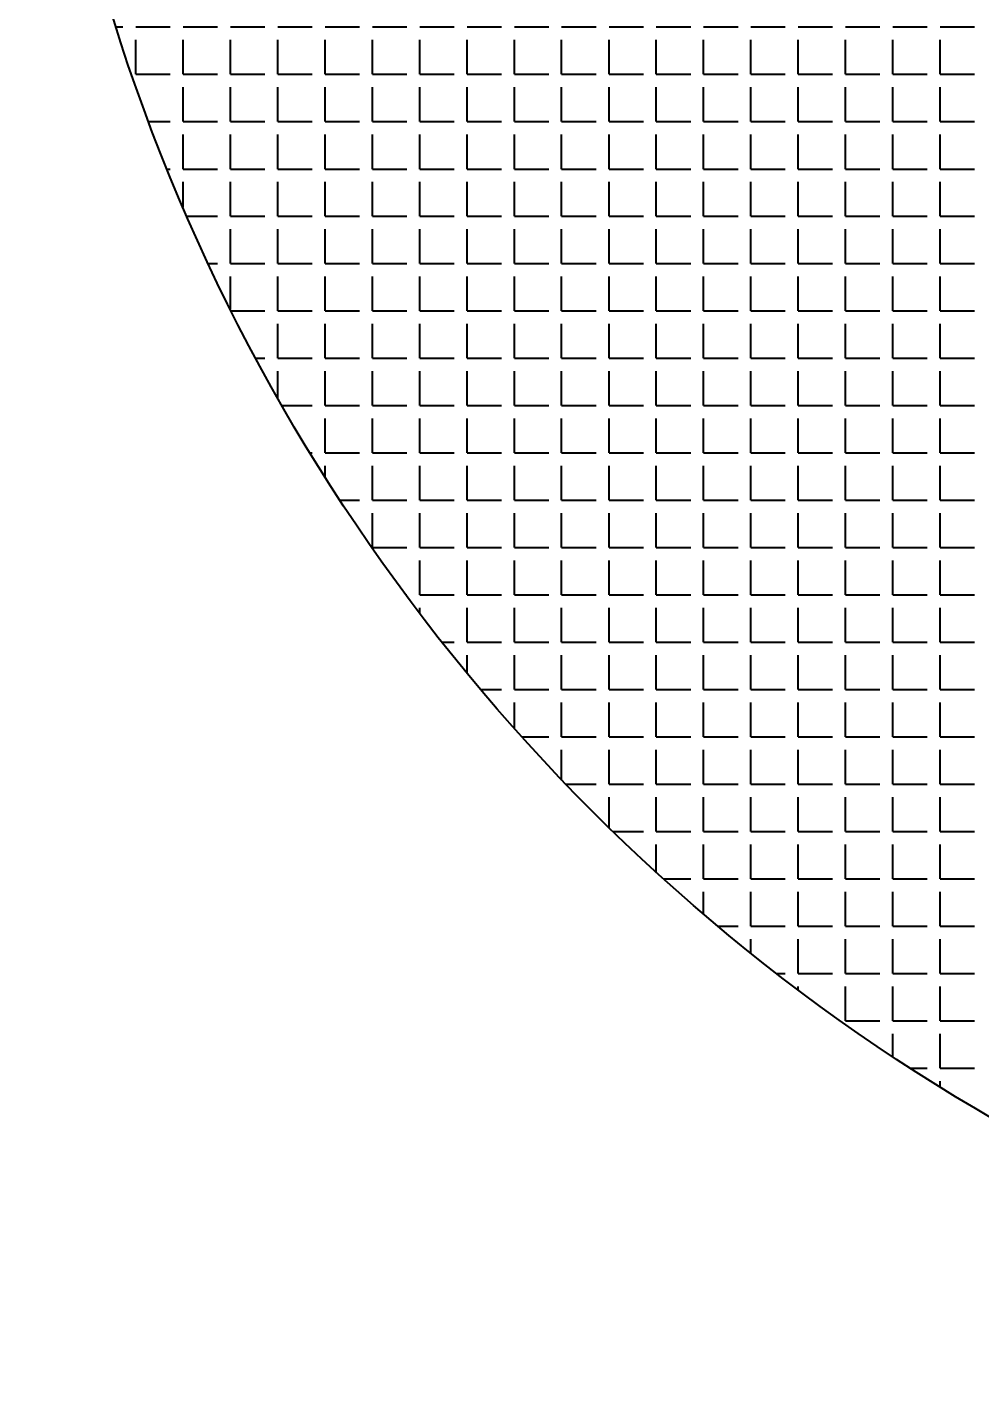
# Model space of a CAD drawing. Header units: millimetres. Extents: x 895788 to 1136524, y -21936 to 400945.
# Drawn here: x 929153.71 to 929170.31, y 272903.44 to 272926.91 of the extents above; entities that cross this region are included whole.
import ezdxf

# ---------------------------------------------------------------- set-up
doc = ezdxf.new("R2010")
doc.units = ezdxf.units.MM
doc.layers.add('GRANIT', color=10, linetype='Continuous', lineweight=30)

msp = doc.modelspace()

# ---------------------------------------------------------------- linework, layer by layer
at = {"layer": 'GRANIT', "color": 0, "linetype": 'Continuous', "lineweight": 40}
for p, q in [((929155.261, 272926.908), (929155.377, 272926.908)), ((929155.602, 272926.908), (929156.2, 272926.908)), ((929156.425, 272926.908), (929157.024, 272926.908)), ((929157.249, 272926.908), (929157.848, 272926.908)), ((929158.072, 272926.908), (929158.671, 272926.908)), ((929158.896, 272926.908), (929159.495, 272926.908)), ((929159.719, 272926.908), (929160.318, 272926.908)), ((929160.543, 272926.908), (929161.142, 272926.908)), ((929161.366, 272926.908), (929161.965, 272926.908)), ((929162.19, 272926.908), (929162.789, 272926.908)), ((929163.013, 272926.908), (929163.612, 272926.908)), ((929163.837, 272926.908), (929164.436, 272926.908)), ((929164.66, 272926.908), (929165.259, 272926.908)), ((929165.484, 272926.908), (929166.083, 272926.908)), ((929166.307, 272926.908), (929166.906, 272926.908)), ((929167.131, 272926.908), (929167.73, 272926.908)), ((929167.955, 272926.908), (929168.553, 272926.908)), ((929168.778, 272926.908), (929169.377, 272926.908)), ((929169.602, 272926.908), (929170.2, 272926.908)), ((929155.602, 272926.085), (929155.602, 272926.683)), ((929156.425, 272926.085), (929156.425, 272926.683)), ((929157.249, 272926.085), (929157.249, 272926.683)), ((929158.072, 272926.085), (929158.072, 272926.683)), ((929158.896, 272926.085), (929158.896, 272926.683)), ((929159.719, 272926.085), (929159.719, 272926.683)), ((929160.543, 272926.085), (929160.543, 272926.683)), ((929161.366, 272926.085), (929161.366, 272926.683)), ((929162.19, 272926.085), (929162.19, 272926.683)), ((929163.013, 272926.085), (929163.013, 272926.683)), ((929163.837, 272926.085), (929163.837, 272926.683)), ((929164.66, 272926.085), (929164.66, 272926.683)), ((929165.484, 272926.085), (929165.484, 272926.683)), ((929166.307, 272926.085), (929166.307, 272926.683)), ((929167.131, 272926.085), (929167.131, 272926.683)), ((929167.955, 272926.085), (929167.955, 272926.683)), ((929168.778, 272926.085), (929168.778, 272926.683)), ((929169.602, 272926.085), (929169.602, 272926.683)), ((929155.602, 272926.085), (929156.2, 272926.085)), ((929156.425, 272926.085), (929157.024, 272926.085)), ((929157.249, 272926.085), (929157.848, 272926.085)), ((929158.072, 272926.085), (929158.671, 272926.085)), ((929158.896, 272926.085), (929159.495, 272926.085)), ((929159.719, 272926.085), (929160.318, 272926.085)), ((929160.543, 272926.085), (929161.142, 272926.085)), ((929161.366, 272926.085), (929161.965, 272926.085)), ((929162.19, 272926.085), (929162.789, 272926.085)), ((929163.013, 272926.085), (929163.612, 272926.085)), ((929163.837, 272926.085), (929164.436, 272926.085)), ((929164.66, 272926.085), (929165.259, 272926.085)), ((929165.484, 272926.085), (929166.083, 272926.085)), ((929166.307, 272926.085), (929166.906, 272926.085)), ((929167.131, 272926.085), (929167.73, 272926.085)), ((929167.955, 272926.085), (929168.553, 272926.085)), ((929168.778, 272926.085), (929169.377, 272926.085)), ((929169.602, 272926.085), (929170.2, 272926.085)), ((929156.425, 272925.261), (929156.425, 272925.86)), ((929157.249, 272925.261), (929157.249, 272925.86)), ((929158.072, 272925.261), (929158.072, 272925.86)), ((929158.896, 272925.261), (929158.896, 272925.86)), ((929159.719, 272925.261), (929159.719, 272925.86)), ((929160.543, 272925.261), (929160.543, 272925.86)), ((929161.366, 272925.261), (929161.366, 272925.86)), ((929162.19, 272925.261), (929162.19, 272925.86)), ((929163.013, 272925.261), (929163.013, 272925.86)), ((929163.837, 272925.261), (929163.837, 272925.86)), ((929164.66, 272925.261), (929164.66, 272925.86)), ((929165.484, 272925.261), (929165.484, 272925.86)), ((929166.307, 272925.261), (929166.307, 272925.86)), ((929167.131, 272925.261), (929167.131, 272925.86)), ((929167.955, 272925.261), (929167.955, 272925.86)), ((929168.778, 272925.261), (929168.778, 272925.86)), ((929169.602, 272925.261), (929169.602, 272925.86)), ((929155.828, 272925.261), (929156.2, 272925.261)), ((929156.425, 272925.261), (929157.024, 272925.261)), ((929157.249, 272925.261), (929157.848, 272925.261)), ((929158.072, 272925.261), (929158.671, 272925.261)), ((929158.896, 272925.261), (929159.495, 272925.261)), ((929159.719, 272925.261), (929160.318, 272925.261)), ((929160.543, 272925.261), (929161.142, 272925.261)), ((929161.366, 272925.261), (929161.965, 272925.261)), ((929162.19, 272925.261), (929162.789, 272925.261)), ((929163.013, 272925.261), (929163.612, 272925.261)), ((929163.837, 272925.261), (929164.436, 272925.261)), ((929164.66, 272925.261), (929165.259, 272925.261)), ((929165.484, 272925.261), (929166.083, 272925.261)), ((929166.307, 272925.261), (929166.906, 272925.261)), ((929167.131, 272925.261), (929167.73, 272925.261)), ((929167.955, 272925.261), (929168.553, 272925.261)), ((929168.778, 272925.261), (929169.377, 272925.261)), ((929169.602, 272925.261), (929170.2, 272925.261)), ((929156.425, 272924.437), (929156.425, 272925.036)), ((929157.249, 272924.437), (929157.249, 272925.036)), ((929158.072, 272924.437), (929158.072, 272925.036)), ((929158.896, 272924.437), (929158.896, 272925.036)), ((929159.719, 272924.437), (929159.719, 272925.036)), ((929160.543, 272924.437), (929160.543, 272925.036)), ((929161.366, 272924.437), (929161.366, 272925.036)), ((929162.19, 272924.437), (929162.19, 272925.036)), ((929163.013, 272924.437), (929163.013, 272925.036)), ((929163.837, 272924.437), (929163.837, 272925.036)), ((929164.66, 272924.437), (929164.66, 272925.036)), ((929165.484, 272924.437), (929165.484, 272925.036)), ((929166.307, 272924.437), (929166.307, 272925.036)), ((929167.131, 272924.437), (929167.131, 272925.036)), ((929167.955, 272924.437), (929167.955, 272925.036)), ((929168.778, 272924.437), (929168.778, 272925.036)), ((929169.602, 272924.437), (929169.602, 272925.036)), ((929156.148, 272924.437), (929156.2, 272924.437)), ((929156.425, 272924.437), (929157.024, 272924.437)), ((929157.249, 272924.437), (929157.848, 272924.437)), ((929158.072, 272924.437), (929158.671, 272924.437)), ((929158.896, 272924.437), (929159.495, 272924.437)), ((929159.719, 272924.437), (929160.318, 272924.437)), ((929160.543, 272924.437), (929161.142, 272924.437)), ((929161.366, 272924.437), (929161.965, 272924.437)), ((929162.19, 272924.437), (929162.789, 272924.437)), ((929163.013, 272924.437), (929163.612, 272924.437)), ((929163.837, 272924.437), (929164.436, 272924.437)), ((929164.66, 272924.437), (929165.259, 272924.437)), ((929165.484, 272924.437), (929166.083, 272924.437)), ((929166.307, 272924.437), (929166.906, 272924.437)), ((929167.131, 272924.437), (929167.73, 272924.437)), ((929167.955, 272924.437), (929168.553, 272924.437)), ((929168.778, 272924.437), (929169.377, 272924.437)), ((929169.602, 272924.437), (929170.2, 272924.437)), ((929156.425, 272923.771), (929156.425, 272924.213)), ((929157.249, 272923.614), (929157.249, 272924.213)), ((929158.072, 272923.614), (929158.072, 272924.213)), ((929158.896, 272923.614), (929158.896, 272924.213)), ((929159.719, 272923.614), (929159.719, 272924.213)), ((929160.543, 272923.614), (929160.543, 272924.213)), ((929161.366, 272923.614), (929161.366, 272924.213)), ((929162.19, 272923.614), (929162.19, 272924.213)), ((929163.013, 272923.614), (929163.013, 272924.213)), ((929163.837, 272923.614), (929163.837, 272924.213)), ((929164.66, 272923.614), (929164.66, 272924.213)), ((929165.484, 272923.614), (929165.484, 272924.213)), ((929166.307, 272923.614), (929166.307, 272924.213)), ((929167.131, 272923.614), (929167.131, 272924.213)), ((929167.955, 272923.614), (929167.955, 272924.213)), ((929168.778, 272923.614), (929168.778, 272924.213)), ((929169.602, 272923.614), (929169.602, 272924.213)), ((929156.493, 272923.614), (929157.024, 272923.614)), ((929157.249, 272923.614), (929157.848, 272923.614)), ((929158.072, 272923.614), (929158.671, 272923.614)), ((929158.896, 272923.614), (929159.495, 272923.614)), ((929159.719, 272923.614), (929160.318, 272923.614)), ((929160.543, 272923.614), (929161.142, 272923.614)), ((929161.366, 272923.614), (929161.965, 272923.614)), ((929162.19, 272923.614), (929162.789, 272923.614)), ((929163.013, 272923.614), (929163.612, 272923.614)), ((929163.837, 272923.614), (929164.436, 272923.614)), ((929164.66, 272923.614), (929165.259, 272923.614)), ((929165.484, 272923.614), (929166.083, 272923.614)), ((929166.307, 272923.614), (929166.906, 272923.614)), ((929167.131, 272923.614), (929167.73, 272923.614)), ((929167.955, 272923.614), (929168.553, 272923.614)), ((929168.778, 272923.614), (929169.377, 272923.614)), ((929169.602, 272923.614), (929170.2, 272923.614)), ((929157.249, 272922.79), (929157.249, 272923.389)), ((929158.072, 272922.79), (929158.072, 272923.389)), ((929158.896, 272922.79), (929158.896, 272923.389)), ((929159.719, 272922.79), (929159.719, 272923.389)), ((929160.543, 272922.79), (929160.543, 272923.389)), ((929161.366, 272922.79), (929161.366, 272923.389)), ((929162.19, 272922.79), (929162.19, 272923.389)), ((929163.013, 272922.79), (929163.013, 272923.389)), ((929163.837, 272922.79), (929163.837, 272923.389)), ((929164.66, 272922.79), (929164.66, 272923.389)), ((929165.484, 272922.79), (929165.484, 272923.389)), ((929166.307, 272922.79), (929166.307, 272923.389)), ((929167.131, 272922.79), (929167.131, 272923.389)), ((929167.955, 272922.79), (929167.955, 272923.389)), ((929168.778, 272922.79), (929168.778, 272923.389)), ((929169.602, 272922.79), (929169.602, 272923.389)), ((929156.865, 272922.79), (929157.024, 272922.79)), ((929157.249, 272922.79), (929157.848, 272922.79)), ((929158.072, 272922.79), (929158.671, 272922.79)), ((929158.896, 272922.79), (929159.495, 272922.79)), ((929159.719, 272922.79), (929160.318, 272922.79)), ((929160.543, 272922.79), (929161.142, 272922.79)), ((929161.366, 272922.79), (929161.965, 272922.79)), ((929162.19, 272922.79), (929162.789, 272922.79)), ((929163.013, 272922.79), (929163.612, 272922.79)), ((929163.837, 272922.79), (929164.436, 272922.79)), ((929164.66, 272922.79), (929165.259, 272922.79)), ((929165.484, 272922.79), (929166.083, 272922.79)), ((929166.307, 272922.79), (929166.906, 272922.79)), ((929167.131, 272922.79), (929167.73, 272922.79)), ((929167.955, 272922.79), (929168.553, 272922.79)), ((929168.778, 272922.79), (929169.377, 272922.79)), ((929169.602, 272922.79), (929170.2, 272922.79)), ((929157.249, 272921.996), (929157.249, 272922.566)), ((929158.072, 272921.967), (929158.072, 272922.566)), ((929158.896, 272921.967), (929158.896, 272922.566)), ((929159.719, 272921.967), (929159.719, 272922.566)), ((929160.543, 272921.967), (929160.543, 272922.566)), ((929161.366, 272921.967), (929161.366, 272922.566)), ((929162.19, 272921.967), (929162.19, 272922.566)), ((929163.013, 272921.967), (929163.013, 272922.566)), ((929163.837, 272921.967), (929163.837, 272922.566)), ((929164.66, 272921.967), (929164.66, 272922.566)), ((929165.484, 272921.967), (929165.484, 272922.566)), ((929166.307, 272921.967), (929166.307, 272922.566)), ((929167.131, 272921.967), (929167.131, 272922.566)), ((929167.955, 272921.967), (929167.955, 272922.566)), ((929168.778, 272921.967), (929168.778, 272922.566)), ((929169.602, 272921.967), (929169.602, 272922.566)), ((929157.263, 272921.967), (929157.848, 272921.967)), ((929158.072, 272921.967), (929158.671, 272921.967)), ((929158.896, 272921.967), (929159.495, 272921.967)), ((929159.719, 272921.967), (929160.318, 272921.967)), ((929160.543, 272921.967), (929161.142, 272921.967)), ((929161.366, 272921.967), (929161.965, 272921.967)), ((929162.19, 272921.967), (929162.789, 272921.967)), ((929163.013, 272921.967), (929163.612, 272921.967)), ((929163.837, 272921.967), (929164.436, 272921.967)), ((929164.66, 272921.967), (929165.259, 272921.967)), ((929165.484, 272921.967), (929166.083, 272921.967)), ((929166.307, 272921.967), (929166.906, 272921.967)), ((929167.131, 272921.967), (929167.73, 272921.967)), ((929167.955, 272921.967), (929168.553, 272921.967)), ((929168.778, 272921.967), (929169.377, 272921.967)), ((929169.602, 272921.967), (929170.2, 272921.967)), ((929158.072, 272921.143), (929158.072, 272921.742)), ((929158.896, 272921.143), (929158.896, 272921.742)), ((929159.719, 272921.143), (929159.719, 272921.742)), ((929160.543, 272921.143), (929160.543, 272921.742)), ((929161.366, 272921.143), (929161.366, 272921.742)), ((929162.19, 272921.143), (929162.19, 272921.742)), ((929163.013, 272921.143), (929163.013, 272921.742)), ((929163.837, 272921.143), (929163.837, 272921.742)), ((929164.66, 272921.143), (929164.66, 272921.742)), ((929165.484, 272921.143), (929165.484, 272921.742)), ((929166.307, 272921.143), (929166.307, 272921.742)), ((929167.131, 272921.143), (929167.131, 272921.742)), ((929167.955, 272921.143), (929167.955, 272921.742)), ((929168.778, 272921.143), (929168.778, 272921.742)), ((929169.602, 272921.143), (929169.602, 272921.742)), ((929157.69, 272921.143), (929157.848, 272921.143)), ((929158.072, 272921.143), (929158.671, 272921.143)), ((929158.896, 272921.143), (929159.495, 272921.143)), ((929159.719, 272921.143), (929160.318, 272921.143)), ((929160.543, 272921.143), (929161.142, 272921.143)), ((929161.366, 272921.143), (929161.965, 272921.143)), ((929162.19, 272921.143), (929162.789, 272921.143)), ((929163.013, 272921.143), (929163.612, 272921.143)), ((929163.837, 272921.143), (929164.436, 272921.143)), ((929164.66, 272921.143), (929165.259, 272921.143)), ((929165.484, 272921.143), (929166.083, 272921.143)), ((929166.307, 272921.143), (929166.906, 272921.143)), ((929167.131, 272921.143), (929167.73, 272921.143)), ((929167.955, 272921.143), (929168.553, 272921.143)), ((929168.778, 272921.143), (929169.377, 272921.143)), ((929169.602, 272921.143), (929170.2, 272921.143)), ((929158.072, 272920.451), (929158.072, 272920.919)), ((929158.896, 272920.32), (929158.896, 272920.919)), ((929159.719, 272920.32), (929159.719, 272920.919)), ((929160.543, 272920.32), (929160.543, 272920.919)), ((929161.366, 272920.32), (929161.366, 272920.919)), ((929162.19, 272920.32), (929162.19, 272920.919)), ((929163.013, 272920.32), (929163.013, 272920.919)), ((929163.837, 272920.32), (929163.837, 272920.919)), ((929164.66, 272920.32), (929164.66, 272920.919)), ((929165.484, 272920.32), (929165.484, 272920.919)), ((929166.307, 272920.32), (929166.307, 272920.919)), ((929167.131, 272920.32), (929167.131, 272920.919)), ((929167.955, 272920.32), (929167.955, 272920.919)), ((929168.778, 272920.32), (929168.778, 272920.919)), ((929169.602, 272920.32), (929169.602, 272920.919)), ((929158.147, 272920.32), (929158.671, 272920.32)), ((929158.896, 272920.32), (929159.495, 272920.32)), ((929159.719, 272920.32), (929160.318, 272920.32)), ((929160.543, 272920.32), (929161.142, 272920.32)), ((929161.366, 272920.32), (929161.965, 272920.32)), ((929162.19, 272920.32), (929162.789, 272920.32)), ((929163.013, 272920.32), (929163.612, 272920.32)), ((929163.837, 272920.32), (929164.436, 272920.32)), ((929164.66, 272920.32), (929165.259, 272920.32)), ((929165.484, 272920.32), (929166.083, 272920.32)), ((929166.307, 272920.32), (929166.906, 272920.32)), ((929167.131, 272920.32), (929167.73, 272920.32)), ((929167.955, 272920.32), (929168.553, 272920.32)), ((929168.778, 272920.32), (929169.377, 272920.32)), ((929169.602, 272920.32), (929170.2, 272920.32)), ((929158.896, 272919.496), (929158.896, 272920.095)), ((929159.719, 272919.496), (929159.719, 272920.095)), ((929160.543, 272919.496), (929160.543, 272920.095)), ((929161.366, 272919.496), (929161.366, 272920.095)), ((929162.19, 272919.496), (929162.19, 272920.095)), ((929163.013, 272919.496), (929163.013, 272920.095)), ((929163.837, 272919.496), (929163.837, 272920.095)), ((929164.66, 272919.496), (929164.66, 272920.095)), ((929165.484, 272919.496), (929165.484, 272920.095)), ((929166.307, 272919.496), (929166.307, 272920.095)), ((929167.131, 272919.496), (929167.131, 272920.095)), ((929167.955, 272919.496), (929167.955, 272920.095)), ((929168.778, 272919.496), (929168.778, 272920.095)), ((929169.602, 272919.496), (929169.602, 272920.095)), ((929158.634, 272919.496), (929158.671, 272919.496)), ((929158.896, 272919.496), (929159.495, 272919.496)), ((929159.719, 272919.496), (929160.318, 272919.496)), ((929160.543, 272919.496), (929161.142, 272919.496)), ((929161.366, 272919.496), (929161.965, 272919.496)), ((929162.19, 272919.496), (929162.789, 272919.496)), ((929163.013, 272919.496), (929163.612, 272919.496)), ((929163.837, 272919.496), (929164.436, 272919.496)), ((929164.66, 272919.496), (929165.259, 272919.496)), ((929165.484, 272919.496), (929166.083, 272919.496)), ((929166.307, 272919.496), (929166.906, 272919.496)), ((929167.131, 272919.496), (929167.73, 272919.496)), ((929167.955, 272919.496), (929168.553, 272919.496)), ((929168.778, 272919.496), (929169.377, 272919.496)), ((929169.602, 272919.496), (929170.2, 272919.496)), ((929158.896, 272919.076), (929158.896, 272919.272)), ((929159.719, 272918.673), (929159.719, 272919.272)), ((929160.543, 272918.673), (929160.543, 272919.272)), ((929161.366, 272918.673), (929161.366, 272919.272)), ((929162.19, 272918.673), (929162.19, 272919.272)), ((929163.013, 272918.673), (929163.013, 272919.272)), ((929163.837, 272918.673), (929163.837, 272919.272)), ((929164.66, 272918.673), (929164.66, 272919.272)), ((929165.484, 272918.673), (929165.484, 272919.272)), ((929166.307, 272918.673), (929166.307, 272919.272)), ((929167.131, 272918.673), (929167.131, 272919.272)), ((929167.955, 272918.673), (929167.955, 272919.272)), ((929168.778, 272918.673), (929168.778, 272919.272)), ((929169.602, 272918.673), (929169.602, 272919.272)), ((929159.154, 272918.673), (929159.495, 272918.673)), ((929159.719, 272918.673), (929160.318, 272918.673)), ((929160.543, 272918.673), (929161.142, 272918.673)), ((929161.366, 272918.673), (929161.965, 272918.673)), ((929162.19, 272918.673), (929162.789, 272918.673)), ((929163.013, 272918.673), (929163.612, 272918.673)), ((929163.837, 272918.673), (929164.436, 272918.673)), ((929164.66, 272918.673), (929165.259, 272918.673)), ((929165.484, 272918.673), (929166.083, 272918.673)), ((929166.307, 272918.673), (929166.906, 272918.673)), ((929167.131, 272918.673), (929167.73, 272918.673)), ((929167.955, 272918.673), (929168.553, 272918.673)), ((929168.778, 272918.673), (929169.377, 272918.673)), ((929169.602, 272918.673), (929170.2, 272918.673)), ((929159.719, 272917.849), (929159.719, 272918.448)), ((929160.543, 272917.849), (929160.543, 272918.448)), ((929161.366, 272917.849), (929161.366, 272918.448)), ((929162.19, 272917.849), (929162.19, 272918.448)), ((929163.013, 272917.849), (929163.013, 272918.448)), ((929163.837, 272917.849), (929163.837, 272918.448)), ((929164.66, 272917.849), (929164.66, 272918.448)), ((929165.484, 272917.849), (929165.484, 272918.448)), ((929166.307, 272917.849), (929166.307, 272918.448)), ((929167.131, 272917.849), (929167.131, 272918.448)), ((929167.955, 272917.849), (929167.955, 272918.448)), ((929168.778, 272917.849), (929168.778, 272918.448)), ((929169.602, 272917.849), (929169.602, 272918.448)), ((929159.719, 272917.849), (929160.318, 272917.849)), ((929160.543, 272917.849), (929161.142, 272917.849)), ((929161.366, 272917.849), (929161.965, 272917.849)), ((929162.19, 272917.849), (929162.789, 272917.849)), ((929163.013, 272917.849), (929163.612, 272917.849)), ((929163.837, 272917.849), (929164.436, 272917.849)), ((929164.66, 272917.849), (929165.259, 272917.849)), ((929165.484, 272917.849), (929166.083, 272917.849)), ((929166.307, 272917.849), (929166.906, 272917.849)), ((929167.131, 272917.849), (929167.73, 272917.849)), ((929167.955, 272917.849), (929168.553, 272917.849)), ((929168.778, 272917.849), (929169.377, 272917.849)), ((929169.602, 272917.849), (929170.2, 272917.849)), ((929160.543, 272917.026), (929160.543, 272917.625)), ((929161.366, 272917.026), (929161.366, 272917.625)), ((929162.19, 272917.026), (929162.19, 272917.625)), ((929163.013, 272917.026), (929163.013, 272917.625)), ((929163.837, 272917.026), (929163.837, 272917.625)), ((929164.66, 272917.026), (929164.66, 272917.625)), ((929165.484, 272917.026), (929165.484, 272917.625)), ((929166.307, 272917.026), (929166.307, 272917.625)), ((929167.131, 272917.026), (929167.131, 272917.625)), ((929167.955, 272917.026), (929167.955, 272917.625)), ((929168.778, 272917.026), (929168.778, 272917.625)), ((929169.602, 272917.026), (929169.602, 272917.625)), ((929160.3, 272917.026), (929160.318, 272917.026)), ((929160.543, 272917.026), (929161.142, 272917.026)), ((929161.366, 272917.026), (929161.965, 272917.026)), ((929162.19, 272917.026), (929162.789, 272917.026)), ((929163.013, 272917.026), (929163.612, 272917.026)), ((929163.837, 272917.026), (929164.436, 272917.026)), ((929164.66, 272917.026), (929165.259, 272917.026)), ((929165.484, 272917.026), (929166.083, 272917.026)), ((929166.307, 272917.026), (929166.906, 272917.026)), ((929167.131, 272917.026), (929167.73, 272917.026)), ((929167.955, 272917.026), (929168.553, 272917.026)), ((929168.778, 272917.026), (929169.377, 272917.026)), ((929169.602, 272917.026), (929170.2, 272917.026)), ((929160.543, 272916.702), (929160.543, 272916.801)), ((929161.366, 272916.202), (929161.366, 272916.801)), ((929162.19, 272916.202), (929162.19, 272916.801)), ((929163.013, 272916.202), (929163.013, 272916.801)), ((929163.837, 272916.202), (929163.837, 272916.801)), ((929164.66, 272916.202), (929164.66, 272916.801)), ((929165.484, 272916.202), (929165.484, 272916.801)), ((929166.307, 272916.202), (929166.307, 272916.801)), ((929167.131, 272916.202), (929167.131, 272916.801)), ((929167.955, 272916.202), (929167.955, 272916.801)), ((929168.778, 272916.202), (929168.778, 272916.801)), ((929169.602, 272916.202), (929169.602, 272916.801)), ((929160.929, 272916.202), (929161.142, 272916.202)), ((929161.366, 272916.202), (929161.965, 272916.202)), ((929162.19, 272916.202), (929162.789, 272916.202)), ((929163.013, 272916.202), (929163.612, 272916.202)), ((929163.837, 272916.202), (929164.436, 272916.202)), ((929164.66, 272916.202), (929165.259, 272916.202)), ((929165.484, 272916.202), (929166.083, 272916.202)), ((929166.307, 272916.202), (929166.906, 272916.202)), ((929167.131, 272916.202), (929167.73, 272916.202)), ((929167.955, 272916.202), (929168.553, 272916.202)), ((929168.778, 272916.202), (929169.377, 272916.202)), ((929169.602, 272916.202), (929170.2, 272916.202)), ((929161.366, 272915.661), (929161.366, 272915.978)), ((929162.19, 272915.379), (929162.19, 272915.978)), ((929163.013, 272915.379), (929163.013, 272915.978)), ((929163.837, 272915.379), (929163.837, 272915.978)), ((929164.66, 272915.379), (929164.66, 272915.978)), ((929165.484, 272915.379), (929165.484, 272915.978)), ((929166.307, 272915.379), (929166.307, 272915.978)), ((929167.131, 272915.379), (929167.131, 272915.978)), ((929167.955, 272915.379), (929167.955, 272915.978)), ((929168.778, 272915.379), (929168.778, 272915.978)), ((929169.602, 272915.379), (929169.602, 272915.978)), ((929161.601, 272915.379), (929161.965, 272915.379)), ((929162.19, 272915.379), (929162.789, 272915.379)), ((929163.013, 272915.379), (929163.612, 272915.379)), ((929163.837, 272915.379), (929164.436, 272915.379)), ((929164.66, 272915.379), (929165.259, 272915.379)), ((929165.484, 272915.379), (929166.083, 272915.379)), ((929166.307, 272915.379), (929166.906, 272915.379)), ((929167.131, 272915.379), (929167.73, 272915.379)), ((929167.955, 272915.379), (929168.553, 272915.379)), ((929168.778, 272915.379), (929169.377, 272915.379)), ((929169.602, 272915.379), (929170.2, 272915.379)), ((929162.19, 272914.699), (929162.19, 272915.154)), ((929163.013, 272914.555), (929163.013, 272915.154)), ((929163.837, 272914.555), (929163.837, 272915.154)), ((929164.66, 272914.555), (929164.66, 272915.154)), ((929165.484, 272914.555), (929165.484, 272915.154)), ((929166.307, 272914.555), (929166.307, 272915.154)), ((929167.131, 272914.555), (929167.131, 272915.154)), ((929167.955, 272914.555), (929167.955, 272915.154)), ((929168.778, 272914.555), (929168.778, 272915.154)), ((929169.602, 272914.555), (929169.602, 272915.154)), ((929162.318, 272914.555), (929162.789, 272914.555)), ((929163.013, 272914.555), (929163.612, 272914.555)), ((929163.837, 272914.555), (929164.436, 272914.555)), ((929164.66, 272914.555), (929165.259, 272914.555)), ((929165.484, 272914.555), (929166.083, 272914.555)), ((929166.307, 272914.555), (929166.906, 272914.555)), ((929167.131, 272914.555), (929167.73, 272914.555)), ((929167.955, 272914.555), (929168.553, 272914.555)), ((929168.778, 272914.555), (929169.377, 272914.555)), ((929169.602, 272914.555), (929170.2, 272914.555)), ((929163.013, 272913.806), (929163.013, 272914.331)), ((929163.837, 272913.732), (929163.837, 272914.331)), ((929164.66, 272913.732), (929164.66, 272914.331)), ((929165.484, 272913.732), (929165.484, 272914.331)), ((929166.307, 272913.732), (929166.307, 272914.331)), ((929167.131, 272913.732), (929167.131, 272914.331)), ((929167.955, 272913.732), (929167.955, 272914.331)), ((929168.778, 272913.732), (929168.778, 272914.331)), ((929169.602, 272913.732), (929169.602, 272914.331)), ((929163.084, 272913.732), (929163.612, 272913.732)), ((929163.837, 272913.732), (929164.436, 272913.732)), ((929164.66, 272913.732), (929165.259, 272913.732)), ((929165.484, 272913.732), (929166.083, 272913.732)), ((929166.307, 272913.732), (929166.906, 272913.732)), ((929167.131, 272913.732), (929167.73, 272913.732)), ((929167.955, 272913.732), (929168.553, 272913.732)), ((929168.778, 272913.732), (929169.377, 272913.732)), ((929169.602, 272913.732), (929170.2, 272913.732)), ((929163.837, 272912.974), (929163.837, 272913.507)), ((929164.66, 272912.908), (929164.66, 272913.507)), ((929165.484, 272912.908), (929165.484, 272913.507)), ((929166.307, 272912.908), (929166.307, 272913.507)), ((929167.131, 272912.908), (929167.131, 272913.507)), ((929167.955, 272912.908), (929167.955, 272913.507)), ((929168.778, 272912.908), (929168.778, 272913.507)), ((929169.602, 272912.908), (929169.602, 272913.507)), ((929163.904, 272912.908), (929164.436, 272912.908)), ((929164.66, 272912.908), (929165.259, 272912.908)), ((929165.484, 272912.908), (929166.083, 272912.908)), ((929166.307, 272912.908), (929166.906, 272912.908)), ((929167.131, 272912.908), (929167.73, 272912.908)), ((929167.955, 272912.908), (929168.553, 272912.908)), ((929168.778, 272912.908), (929169.377, 272912.908)), ((929169.602, 272912.908), (929170.2, 272912.908)), ((929164.66, 272912.197), (929164.66, 272912.683)), ((929165.484, 272912.085), (929165.484, 272912.683)), ((929166.307, 272912.085), (929166.307, 272912.683)), ((929167.131, 272912.085), (929167.131, 272912.683)), ((929167.955, 272912.085), (929167.955, 272912.683)), ((929168.778, 272912.085), (929168.778, 272912.683)), ((929169.602, 272912.085), (929169.602, 272912.683)), ((929164.785, 272912.085), (929165.259, 272912.085)), ((929165.484, 272912.085), (929166.083, 272912.085)), ((929166.307, 272912.085), (929166.906, 272912.085)), ((929167.131, 272912.085), (929167.73, 272912.085)), ((929167.955, 272912.085), (929168.553, 272912.085)), ((929168.778, 272912.085), (929169.377, 272912.085)), ((929169.602, 272912.085), (929170.2, 272912.085)), ((929165.484, 272911.471), (929165.484, 272911.86)), ((929166.307, 272911.261), (929166.307, 272911.86)), ((929167.131, 272911.261), (929167.131, 272911.86)), ((929167.955, 272911.261), (929167.955, 272911.86)), ((929168.778, 272911.261), (929168.778, 272911.86)), ((929169.602, 272911.261), (929169.602, 272911.86)), ((929165.732, 272911.261), (929166.083, 272911.261)), ((929166.307, 272911.261), (929166.906, 272911.261)), ((929167.131, 272911.261), (929167.73, 272911.261)), ((929167.955, 272911.261), (929168.553, 272911.261)), ((929168.778, 272911.261), (929169.377, 272911.261)), ((929169.602, 272911.261), (929170.2, 272911.261)), ((929166.307, 272910.79), (929166.307, 272911.036)), ((929167.131, 272910.437), (929167.131, 272911.036)), ((929167.955, 272910.437), (929167.955, 272911.036)), ((929168.778, 272910.437), (929168.778, 272911.036)), ((929169.602, 272910.437), (929169.602, 272911.036)), ((929166.756, 272910.437), (929166.906, 272910.437)), ((929167.131, 272910.437), (929167.73, 272910.437)), ((929167.955, 272910.437), (929168.553, 272910.437)), ((929168.778, 272910.437), (929169.377, 272910.437)), ((929169.602, 272910.437), (929170.2, 272910.437)), ((929167.131, 272910.152), (929167.131, 272910.213)), ((929167.955, 272909.614), (929167.955, 272910.213)), ((929168.778, 272909.614), (929168.778, 272910.213)), ((929169.602, 272909.614), (929169.602, 272910.213)), ((929167.955, 272909.614), (929168.553, 272909.614)), ((929168.778, 272909.614), (929169.377, 272909.614)), ((929169.602, 272909.614), (929170.2, 272909.614)), ((929168.778, 272908.992), (929168.778, 272909.389)), ((929169.602, 272908.79), (929169.602, 272909.389)), ((929169.088, 272908.79), (929169.377, 272908.79)), ((929169.602, 272908.79), (929170.2, 272908.79)), ((929169.602, 272908.466), (929169.602, 272908.566))]:
    msp.add_line(p, q, dxfattribs=at)
at = {"layer": 'GRANIT', "color": 0, "lineweight": 40}
msp.add_circle((929187.277, 272937.007), 33.571, dxfattribs=at)

doc.saveas('drawing.dxf')
